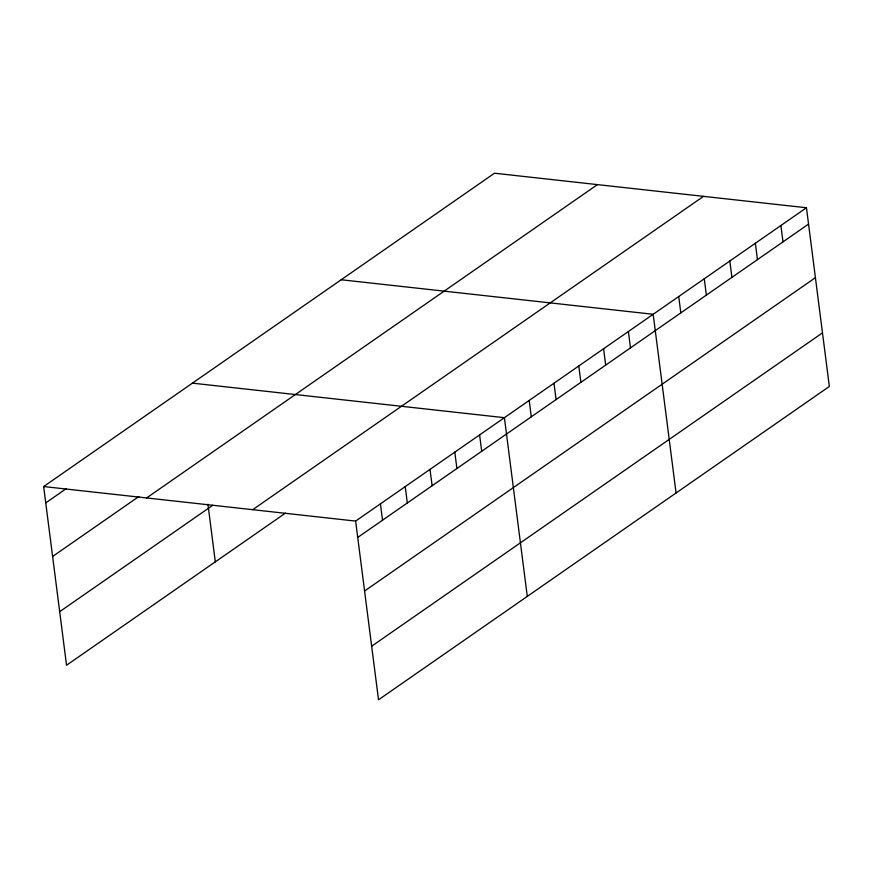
<?xml version="1.0" encoding="UTF-8"?>
<svg xmlns="http://www.w3.org/2000/svg" width="873" height="873" viewBox="0 0 873 873"><rect width="100%" height="100%" fill="white"/><g stroke="black" fill="none" stroke-linecap="round" stroke-linejoin="round"><path stroke-width="1.31" d="M285.395 513.149L66.544 665.248L43.65 486.545L494.478 173.214L806.456 207.752L829.35 386.455L378.522 699.786L355.627 521.083L806.456 207.752M45.745 502.903L66.228 488.673M52.609 556.483L138.851 496.541M146.599 497.948L597.427 184.618M59.68 611.678L212.761 505.281M252.679 509.69L703.507 196.36M357.723 537.441L808.551 224.11M364.587 591.01L815.415 277.679M371.658 646.216L822.486 332.875M341.201 279.753L653.179 314.28L676.073 492.983M192.42 383.149L504.408 417.687L527.292 596.39M43.65 486.545L355.627 521.083M780.909 225.507L783.005 241.865M755.363 243.261L757.458 259.619M729.817 261.016L731.912 277.374M704.271 278.771L706.366 295.129M678.725 296.525L680.82 312.883M628.385 331.522L630.481 347.88M603.581 348.753L605.676 365.11M578.788 365.983L580.883 382.341M553.995 383.214L556.09 399.572M529.202 400.456L531.297 416.803M479.604 434.918L481.7 451.276M454.811 452.149L456.906 468.506M430.018 469.39L432.113 485.737M405.225 486.621L407.32 502.979M380.421 503.852L382.516 520.21M207.938 504.234L215.315 561.852"/></g></svg>
